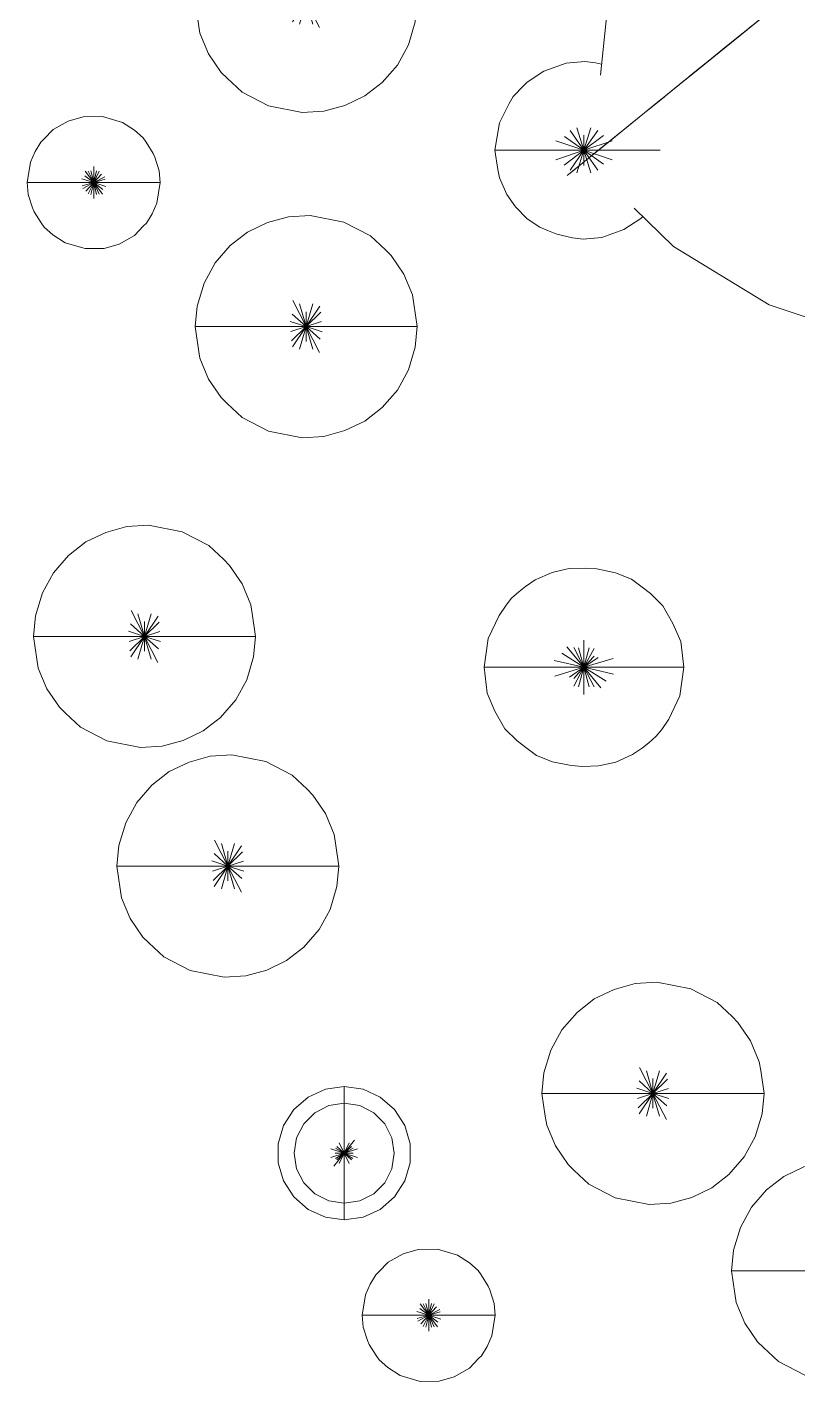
# Model space of a CAD drawing. Header units: inches. Extents: x -578 to 1873, y 397 to 1812.
# Drawn here: x 1268.2 to 1337.6, y 907.7 to 1029.5 of the extents above; entities that cross this region are included whole.
import ezdxf

# ---------------------------------------------------------------- set-up
doc = ezdxf.new("R2010")
doc.units = ezdxf.units.IN
doc.header["$MEASUREMENT"] = 0
for name, color, linetype, lineweight in [('A-WALL', 113, 'Continuous', 13), ('E-LITE-EQPM', 33, 'Continuous', 9), ('L-PLNT', 71, 'Continuous', 9), ('L-SITE', 91, 'Continuous', 9)]:
    doc.layers.add(name, color=color, linetype=linetype, lineweight=lineweight)

# ---------------------------------------------------------------- blocks, each defined once
blk = doc.blocks.new('3D Cad File Example_dwg_RPC Shrub - Prairie Dropseed 5_-0_-1394609-_3D_-V70-Level 1')
at = {"layer": 'L-PLNT'}
for p, q in [((-12.7, 32.41), (-39.33, 5.78)), ((19.94, 25.74), (30.45, 15.04)), ((0.21, 17.73), (0.21, 19.84)), ((0.21, 18.95), (0.21, 19.65)), ((0.21, 19.65), (0.21, 18.08)), ((0.21, 19.15), (0.21, 19.3)), ((0.21, 19.3), (0.21, 19.13)), ((0.21, 19.15), (0.21, 18.25)), ((0.21, 19.13), (0.21, 16.8)), ((0.21, 18.91), (0.21, 18.95)), ((0.21, 17.73), (0.21, 18.91)), ((0.21, 18.08), (0.21, 18.25)), ((0.21, 17.55), (0.21, 17.81)), ((0.21, 17.81), (0.21, 17.3)), ((0.21, 17.47), (0.21, 17.73)), ((0.21, 14.05), (0.21, 17.73)), ((0.21, 16.2), (0.21, 17.55)), ((0.21, 17.47), (0.21, 15.37)), ((0.21, 17.3), (0.21, 14.11)), ((0.21, 16.8), (0.21, 16.15)), ((0.21, 16.15), (0.21, 16.2)), ((0.21, 16.15), (0.21, 15.46)), ((0.21, 16.15), (0.21, 12.18)), ((0.21, 15.97), (0.21, 12.88)), ((0.21, 15.97), (0.21, 12.83)), ((0.21, 15.91), (0.21, 12.37)), ((0.21, 15.46), (0.21, 15.37)), ((30.45, 15.04), (39.68, 5.57)), ((0.21, 14.11), (0.21, 13.87)), ((0.21, 13.87), (0.21, 14.05)), ((0.21, 12.88), (0.21, 12.3)), ((0.21, 12.83), (0.21, 12.36)), ((0.21, 12.4), (0.21, 12.45)), ((0.21, 12.45), (0.21, 12.27)), ((0.21, 12.4), (0.21, 12.3)), ((0.21, 12.3), (0.21, 12.38)), ((0.21, 12.38), (0.21, 12.31)), ((0.21, 12.37), (0.21, 7.11)), ((0.21, 12.36), (0.21, 12.15)), ((0.21, 11.42), (0.21, 12.31)), ((0.21, 12.3), (0.21, 9.84)), ((0.21, 12.09), (0.21, 12.3)), ((0.21, 12.15), (0.21, 12.3)), ((0.21, 12.27), (0.21, 11.94)), ((0.21, 12.18), (0.21, 11.95)), ((0.21, 12.09), (0.21, 11.83)), ((0.21, 11.95), (0.21, 10.62)), ((0.21, 11.94), (0.21, 11.42)), ((0.21, 11.83), (0.21, 11.53)), ((0.21, 11.53), (0.21, 10.9)), ((0.21, 10.9), (0.21, 10.37)), ((0.21, 10.62), (0.21, 10.21)), ((0.21, 10.37), (0.21, 10.09)), ((0.21, 10.21), (0.21, 9.67)), ((0.21, 10.09), (0.21, 7.92)), ((0.21, 9.84), (0.21, 9.09)), ((0.21, 9.67), (0.21, 9.32)), ((0.21, 9.32), (0.21, 8.8)), ((0.21, 9.09), (0.21, 8.66)), ((0.21, 8.66), (0.21, 8.8)), ((0.21, 8.62), (0.21, 8.75)), ((0.21, 8.75), (0.21, 8.47)), ((0.21, 7.44), (0.21, 8.62)), ((0.21, 8.47), (0.21, 6.13)), ((0.21, 7.92), (0.21, 7.98)), ((0.21, 7.98), (0.21, 7.92)), ((0.21, 6.61), (0.21, 7.92)), ((0.21, 7.92), (0.21, 7.43)), ((0.21, 7.92), (0.21, 7.79)), ((0.21, 7.79), (0.21, 7.46)), ((0.21, 7.46), (0.21, 6.19)), ((0.21, 7.44), (0.21, 7.43)), ((0.21, 3.16), (0.21, 7.11)), ((0.21, 6.61), (0.21, 3.48)), ((0.21, 6.19), (0.21, 5.96)), ((0.21, 5.99), (0.21, 6.13)), ((0.21, 5.96), (0.21, 5.99)), ((0.21, 3.48), (0.21, 0.71)), ((0.21, 3.16), (0.21, 3.11)), ((0.21, 3.11), (0.21, 2.97)), ((0.21, 2.97), (0.21, 2.3)), ((0.21, 2.3), (0.21, -8.92)), ((-47.28, 0.65), (-47.34, 0.65)), ((-47.13, 0.65), (-47.34, 0.65)), ((-47.17, 0.65), (-47.28, 0.65)), ((-47.17, 0.65), (-46.46, 0.65)), ((-47.13, 0.65), (-46.8, 0.65)), ((-46.8, 0.65), (-44.71, 0.65)), ((-46.46, 0.65), (-45.76, 0.65)), ((-45.76, 0.65), (-43.78, 0.65)), ((-44.71, 0.65), (-42.75, 0.65)), ((-43.78, 0.65), (-43.39, 0.65)), ((-43.39, 0.65), (-43, 0.65)), ((-43, 0.65), (-42.61, 0.65)), ((-42.76, 0.65), (-42.79, 0.65)), ((-42.79, 0.65), (-36.48, 0.65)), ((-42.61, 0.65), (-42.76, 0.65)), ((-42.75, 0.65), (-42, 0.65)), ((-42, 0.65), (-41.08, 0.65)), ((-41.08, 0.65), (-39.98, 0.65)), ((-39.98, 0.65), (-16.37, 0.65)), ((-38.23, 0.65), (-36.08, 0.65)), ((-38.23, 0.65), (-33.68, 0.65)), ((-37.18, 0.65), (-37.29, 0.65)), ((-37.29, 0.65), (-37.22, 0.65)), ((-37.22, 0.65), (-36.17, 0.65)), ((-37.09, 0.65), (-37.18, 0.65)), ((-37.18, 0.65), (-36.91, 0.65)), ((-37.18, 0.65), (-33.81, 0.65)), ((-37.09, 0.65), (-36.95, 0.65)), ((-36.95, 0.65), (-36.5, 0.65)), ((-36.91, 0.65), (-36.19, 0.65)), ((-36.5, 0.65), (-36.44, 0.65)), ((-36.44, 0.65), (-36.48, 0.65)), ((-36.19, 0.65), (-32.42, 0.65)), ((-35.96, 0.65), (-36.17, 0.65)), ((-36.08, 0.65), (-35.96, 0.65)), ((-27.72, 0.65), (-35.08, 0.65)), ((-32.98, 0.65), (-35.08, 0.65)), ((-33.81, 0.65), (-32.1, 0.65)), ((-33.68, 0.65), (-33.33, 0.65)), ((-32.91, 0.65), (-33.36, 0.65)), ((-33.36, 0.65), (-33.1, 0.65)), ((-33.33, 0.65), (-33.14, 0.65)), ((-33.25, 0.65), (-33.27, 0.65)), ((-33.27, 0.65), (-32.91, 0.65)), ((-33.25, 0.65), (-33.15, 0.65)), ((-33.15, 0.65), (-32.42, 0.65)), ((-33.14, 0.65), (-32.67, 0.65)), ((-33.1, 0.65), (-32.73, 0.65)), ((-26.5, 0.65), (-32.98, 0.65)), ((-32.73, 0.65), (-30.13, 0.65)), ((-29.65, 0.65), (-32.67, 0.65)), ((-32.42, 0.65), (-31.79, 0.65)), ((-32.42, 0.65), (-32.1, 0.65)), ((-31.79, 0.65), (-29.3, 0.65)), ((-30.13, 0.65), (-29.78, 0.65)), ((-29.78, 0.65), (-29.65, 0.65)), ((-29.3, 0.65), (-24.08, 0.65)), ((-27.72, 0.65), (-27.63, 0.65)), ((-27.63, 0.65), (-27.48, 0.65)), ((-27.48, 0.65), (-27.28, 0.65)), ((-27.28, 0.65), (-27.07, 0.65)), ((-27.07, 0.65), (-26.85, 0.65)), ((-26.85, 0.65), (-26.65, 0.65)), ((-26.65, 0.65), (-26.5, 0.65)), ((-24.08, 0.65), (-26.28, 0.65)), ((-26.25, 0.65), (-26.28, 0.65)), ((-26.25, 0.65), (-26.1, 0.65)), ((-26.1, 0.65), (-25.8, 0.65)), ((-21.07, 0.65), (-25.8, 0.65)), ((-24.98, 0.65), (-25.34, 0.65)), ((-25.34, 0.65), (-25.27, 0.65)), ((-25.27, 0.65), (-25.1, 0.65)), ((-25.1, 0.65), (-24.88, 0.65)), ((-24.98, 0.65), (-21.94, 0.65)), ((-24.88, 0.65), (-24.63, 0.65)), ((-24.63, 0.65), (-24.06, 0.65)), ((-23.52, 0.65), (-24.06, 0.65)), ((-23.52, 0.65), (-19.84, 0.65)), ((-21.94, 0.65), (-20.13, 0.65)), ((-21.02, 0.65), (-21.07, 0.65)), ((-20.19, 0.65), (-21.02, 0.65)), ((-20.13, 0.65), (-20.19, 0.65)), ((-19.78, 0.65), (-19.97, 0.65)), ((-19.97, 0.65), (-19.95, 0.65)), ((-19.95, 0.65), (-19.84, 0.65)), ((-19.84, 0.65), (-19.78, 0.65)), ((-19.84, 0.65), (-16.51, 0.65)), ((-15.46, 0.65), (-16.86, 0.65)), ((-16.48, 0.65), (-16.86, 0.65)), ((-16.51, 0.65), (-16.46, 0.65)), ((-16.46, 0.65), (-16.48, 0.65)), ((-10.85, 0.65), (-16.37, 0.65)), ((-15.07, 0.65), (-15.46, 0.65)), ((-14.81, 0.65), (-15.07, 0.65)), ((-14.81, 0.65), (-14.41, 0.65)), ((-14.41, 0.65), (-14.12, 0.65)), ((-14.12, 0.65), (-12.31, 0.65)), ((-12.31, 0.65), (-11.73, 0.65)), ((-11.26, 0.65), (-11.73, 0.65)), ((-9.51, 0.65), (-11.26, 0.65)), ((-9.86, 0.65), (-11.08, 0.65)), ((-11.08, 0.65), (-10.61, 0.65)), ((-10.75, 0.65), (-10.85, 0.65)), ((-10.58, 0.65), (-10.75, 0.65)), ((-10.61, 0.65), (-8.17, 0.65)), ((-10.38, 0.65), (-10.58, 0.65)), ((-10.14, 0.65), (-10.38, 0.65)), ((-9.88, 0.65), (-10.14, 0.65)), ((-9.62, 0.65), (-9.88, 0.65)), ((-9.86, 0.65), (-9.51, 0.65)), ((-9.35, 0.65), (-9.62, 0.65)), ((1.86, 0.65), (-9.35, 0.65)), ((-8.17, 0.65), (-4.78, 0.65)), ((-4.78, 0.65), (-3.75, 0.65)), ((-3.75, 0.65), (-3.28, 0.65)), ((-3.28, 0.65), (-3.03, 0.65)), ((-3.03, 0.65), (-2.57, 0.65)), ((-2.57, 0.65), (-1.8, 0.65)), ((-1.8, 0.65), (-1.63, 0.65)), ((-1.41, 0.65), (-1.63, 0.65)), ((-1.18, 0.65), (-1.41, 0.65)), ((-0.97, 0.65), (-1.18, 0.65)), ((-0.83, 0.65), (-0.97, 0.65)), ((-0.8, 0.65), (-0.92, 0.65)), ((-0.92, 0.65), (-0.6, 0.65)), ((-0.8, 0.65), (-0.83, 0.65)), ((-0.6, 0.65), (0.27, 0.65)), ((0.21, -0.16), (0.21, 0.71)), ((3.05, 0.65), (0.27, 0.65)), ((2.54, 0.65), (1.86, 0.65)), ((2.67, 0.65), (2.54, 0.65)), ((2.72, 0.65), (2.67, 0.65)), ((2.72, 0.65), (6.67, 0.65)), ((6.17, 0.65), (3.05, 0.65)), ((5.75, 0.65), (5.53, 0.65)), ((5.53, 0.65), (5.56, 0.65)), ((5.56, 0.65), (5.69, 0.65)), ((8.04, 0.65), (5.69, 0.65)), ((7.03, 0.65), (5.75, 0.65)), ((6.17, 0.65), (7.48, 0.65)), ((11.94, 0.65), (6.67, 0.65)), ((7.49, 0.65), (6.99, 0.65)), ((7.01, 0.65), (6.99, 0.65)), ((7.01, 0.65), (8.18, 0.65)), ((7.35, 0.65), (7.03, 0.65)), ((7.48, 0.65), (7.35, 0.65)), ((7.48, 0.65), (7.54, 0.65)), ((9.66, 0.65), (7.48, 0.65)), ((7.54, 0.65), (7.49, 0.65)), ((8.32, 0.65), (8.04, 0.65)), ((8.18, 0.65), (8.32, 0.65)), ((8.65, 0.65), (8.22, 0.65)), ((8.22, 0.65), (8.36, 0.65)), ((8.88, 0.65), (8.36, 0.65)), ((9.41, 0.65), (8.65, 0.65)), ((9.23, 0.65), (8.88, 0.65)), ((9.77, 0.65), (9.23, 0.65)), ((11.86, 0.65), (9.41, 0.65)), ((9.93, 0.65), (9.66, 0.65)), ((10.18, 0.65), (9.77, 0.65)), ((10.47, 0.65), (9.93, 0.65)), ((11.51, 0.65), (10.18, 0.65)), ((11.1, 0.65), (10.47, 0.65)), ((11.5, 0.65), (10.99, 0.65)), ((10.99, 0.65), (11.88, 0.65)), ((11.4, 0.65), (11.1, 0.65)), ((11.66, 0.65), (11.4, 0.65)), ((11.83, 0.65), (11.5, 0.65)), ((11.74, 0.65), (11.51, 0.65)), ((11.66, 0.65), (11.86, 0.65)), ((11.92, 0.65), (11.72, 0.65)), ((11.72, 0.65), (11.86, 0.65)), ((15.71, 0.65), (11.74, 0.65)), ((12.01, 0.65), (11.83, 0.65)), ((11.97, 0.65), (11.86, 0.65)), ((12.44, 0.65), (11.86, 0.65)), ((11.86, 0.65), (11.95, 0.65)), ((11.95, 0.65), (11.88, 0.65)), ((12.4, 0.65), (11.92, 0.65)), ((26.12, 0.65), (11.94, 0.65)), ((11.97, 0.65), (12.01, 0.65)), ((15.54, 0.65), (12.4, 0.65)), ((15.54, 0.65), (12.44, 0.65)), ((13.68, 0.65), (13.44, 0.65)), ((13.44, 0.65), (13.61, 0.65)), ((13.61, 0.65), (17.29, 0.65)), ((16.87, 0.65), (13.68, 0.65)), ((17.04, 0.65), (14.93, 0.65)), ((15.02, 0.65), (14.93, 0.65)), ((15.71, 0.65), (15.02, 0.65)), ((16.37, 0.65), (15.71, 0.65)), ((15.71, 0.65), (15.77, 0.65)), ((15.77, 0.65), (17.12, 0.65)), ((18.7, 0.65), (16.37, 0.65)), ((17.38, 0.65), (16.87, 0.65)), ((17.04, 0.65), (17.29, 0.65)), ((17.12, 0.65), (17.38, 0.65)), ((17.29, 0.65), (18.47, 0.65)), ((17.29, 0.65), (20.19, 0.65)), ((19.22, 0.65), (17.64, 0.65)), ((17.64, 0.65), (17.82, 0.65)), ((18.72, 0.65), (17.82, 0.65)), ((18.47, 0.65), (18.52, 0.65)), ((18.52, 0.65), (19.22, 0.65)), ((18.87, 0.65), (18.7, 0.65)), ((18.72, 0.65), (18.87, 0.65)), ((20.23, 0.65), (18.74, 0.65)), ((18.74, 0.65), (18.89, 0.65)), ((19.27, 0.65), (18.89, 0.65)), ((19.79, 0.65), (19.27, 0.65)), ((19.39, 0.65), (20.01, 0.65)), ((19.39, 0.65), (25.52, 0.65)), ((20.38, 0.65), (19.79, 0.65)), ((20.01, 0.65), (20.69, 0.65)), ((20.19, 0.65), (21.37, 0.65)), ((25.31, 0.65), (20.23, 0.65)), ((20.94, 0.65), (20.38, 0.65)), ((20.69, 0.65), (21.43, 0.65)), ((21.39, 0.65), (20.94, 0.65)), ((21.37, 0.65), (21.54, 0.65)), ((21.64, 0.65), (21.39, 0.65)), ((21.43, 0.65), (22.21, 0.65)), ((21.54, 0.65), (21.66, 0.65)), ((21.72, 0.65), (21.64, 0.65)), ((21.66, 0.65), (21.73, 0.65)), ((21.75, 0.65), (21.72, 0.65)), ((21.73, 0.65), (21.75, 0.65)), ((22.21, 0.65), (23.05, 0.65)), ((24.7, 0.65), (22.72, 0.65)), ((22.72, 0.65), (23.3, 0.65)), ((24.82, 0.65), (23.05, 0.65)), ((24.88, 0.65), (23.3, 0.65)), ((35.69, 0.65), (24.7, 0.65)), ((25.52, 0.65), (24.82, 0.65)), ((35.69, 0.65), (24.88, 0.65)), ((29.38, 0.65), (25.31, 0.65)), ((35.69, 0.65), (26.12, 0.65)), ((27.37, 0.65), (27.28, 0.65)), ((27.28, 0.65), (35.69, 0.65)), ((29.07, 0.65), (27.37, 0.65)), ((29.66, 0.65), (29.07, 0.65)), ((29.52, 0.65), (29.38, 0.65)), ((29.38, 0.65), (30.25, 0.65)), ((29.38, 0.65), (29.41, 0.65)), ((31.3, 0.65), (29.41, 0.65)), ((31.84, 0.65), (29.52, 0.65)), ((30.25, 0.65), (29.66, 0.65)), ((32.18, 0.65), (31.3, 0.65)), ((31.84, 0.65), (32, 0.65)), ((32, 0.65), (32.45, 0.65)), ((32.43, 0.65), (32.18, 0.65)), ((32.45, 0.65), (32.43, 0.65)), ((0.21, -0.49), (0.21, -0.16)), ((0.21, -0.37), (0.21, -0.49)), ((0.21, -0.37), (0.21, -0.4)), ((0.21, -0.4), (0.21, -0.54)), ((0.21, -0.54), (0.21, -0.74)), ((0.21, -0.74), (0.21, -0.98)), ((0.21, -0.98), (0.21, -1.2)), ((0.21, -1.37), (0.21, -1.2)), ((0.21, -2.13), (0.21, -1.37)), ((0.21, -2.59), (0.21, -2.13)), ((0.21, -2.84), (0.21, -2.59)), ((0.21, -3.31), (0.21, -2.84)), ((0.21, -4.34), (0.21, -3.31)), ((0.21, -7.73), (0.21, -4.34)), ((-44.49, -5.44), (-43.92, -10.34)), ((0.21, -10.18), (0.21, -7.73)), ((0.21, -8.92), (0.21, -9.18)), ((0.21, -9.42), (0.21, -9.07)), ((0.21, -9.07), (0.21, -10.82)), ((0.21, -9.18), (0.21, -9.45)), ((0.21, -9.42), (0.21, -10.65)), ((0.21, -9.45), (0.21, -9.71)), ((0.21, -9.71), (0.21, -9.94)), ((-43.92, -10.34), (-40.52, -19.83)), ((0.21, -9.94), (0.21, -10.15)), ((0.21, -10.15), (0.21, -10.31)), ((0.21, -10.65), (0.21, -10.18)), ((0.21, -10.31), (0.21, -10.42)), ((0.21, -10.42), (0.21, -15.93)), ((0.21, -10.82), (0.21, -11.29)), ((0.21, -11.87), (0.21, -11.29)), ((0.21, -13.68), (0.21, -11.87)), ((0.21, -13.98), (0.21, -13.68)), ((0.21, -14.37), (0.21, -13.98)), ((0.21, -14.37), (0.21, -14.63)), ((0.21, -14.63), (0.21, -15.03)), ((0.21, -15.03), (0.21, -16.43)), ((0.21, -39.55), (0.21, -15.93)), ((0.21, -16.08), (0.21, -16.02)), ((0.21, -16.02), (0.21, -16.04)), ((0.21, -16.04), (0.21, -16.43)), ((0.21, -19.41), (0.21, -16.08)), ((0.21, -19.41), (0.21, -19.34)), ((0.21, -19.34), (0.21, -19.53)), ((0.21, -23.08), (0.21, -19.41)), ((0.21, -19.52), (0.21, -19.41)), ((-40.52, -19.83), (-36.68, -25.87)), ((0.21, -19.53), (0.21, -19.52)), ((0.21, -21.51), (0.21, -19.7)), ((0.21, -19.7), (0.21, -19.76)), ((0.21, -19.76), (0.21, -20.58)), ((0.21, -20.58), (0.21, -20.63)), ((0.21, -20.63), (0.21, -25.36)), ((0.21, -24.55), (0.21, -21.51)), ((0.21, -23.08), (0.21, -23.63)), ((0.21, -24.19), (0.21, -23.63)), ((0.21, -28.86), (0.21, -23.64)), ((0.21, -23.64), (0.21, -25.84)), ((0.21, -24.45), (0.21, -24.19)), ((0.21, -24.67), (0.21, -24.45)), ((0.21, -24.55), (0.21, -24.91)), ((0.21, -24.84), (0.21, -24.67)), ((0.21, -24.91), (0.21, -24.84)), ((0.21, -25.67), (0.21, -25.36)), ((-36.45, -26.24), (-35.2, -28.21)), ((0.21, -25.82), (0.21, -25.67)), ((0.21, -25.82), (0.21, -25.84)), ((0.21, -26.22), (0.21, -26.06)), ((0.21, -26.06), (0.21, -32.54)), ((0.21, -26.41), (0.21, -26.22)), ((0.21, -26.63), (0.21, -26.41)), ((0.21, -26.85), (0.21, -26.63)), ((0.21, -27.05), (0.21, -26.85)), ((0.21, -27.2), (0.21, -27.05)), ((0.21, -27.29), (0.21, -27.2)), ((0.21, -27.29), (0.21, -34.64)), ((-35.2, -28.21), (-28.21, -35.2)), ((0.21, -31.35), (0.21, -28.86)), ((0.21, -29.35), (0.21, -29.21)), ((0.21, -29.21), (0.21, -32.23)), ((0.21, -29.7), (0.21, -29.35)), ((0.21, -32.3), (0.21, -29.7)), ((0.21, -31.98), (0.21, -31.35)), ((0.21, -31.98), (0.21, -31.67)), ((0.21, -33.37), (0.21, -31.67)), ((0.21, -32.72), (0.21, -31.98)), ((0.21, -35.76), (0.21, -31.98)), ((0.21, -32.71), (0.21, -32.23)), ((0.21, -32.67), (0.21, -32.3)), ((0.21, -32.83), (0.21, -32.48)), ((0.21, -32.48), (0.21, -32.93)), ((0.21, -32.54), (0.21, -34.64)), ((0.21, -32.93), (0.21, -32.67)), ((0.21, -32.89), (0.21, -32.71)), ((0.21, -32.81), (0.21, -32.72)), ((0.21, -32.81), (0.21, -32.83)), ((0.21, -33.24), (0.21, -32.89)), ((0.21, -37.8), (0.21, -33.24)), ((0.21, -36.75), (0.21, -33.37)), ((-28.21, -35.2), (-19.83, -40.52)), ((0.21, -35.64), (0.21, -35.52)), ((0.21, -35.52), (0.21, -35.73)), ((0.21, -37.8), (0.21, -35.64)), ((0.21, -36.79), (0.21, -35.73)), ((0.21, -36.47), (0.21, -35.76)), ((0.21, -36.06), (0.21, -36.01)), ((0.21, -36.01), (0.21, -36.05)), ((0.21, -42.35), (0.21, -36.05)), ((0.21, -36.52), (0.21, -36.06)), ((0.21, -36.75), (0.21, -36.47)), ((0.21, -36.66), (0.21, -36.52)), ((0.21, -36.66), (0.21, -36.75)), ((0.21, -36.75), (0.21, -36.85)), ((0.21, -36.85), (0.21, -36.79)), ((0.21, -40.65), (0.21, -39.55)), ((-19.83, -40.52), (-10.34, -43.92)), ((0.21, -41.56), (0.21, -40.65)), ((0.21, -42.31), (0.21, -41.56)), ((0.21, -42.57), (0.21, -42.18)), ((0.21, -42.18), (0.21, -42.32)), ((0.21, -43.16), (0.21, -42.31)), ((0.21, -42.32), (0.21, -42.35)), ((0.21, -42.95), (0.21, -42.57)), ((0.21, -43.16), (0.21, -42.95)), ((-10.34, -43.92), (-1.25, -44.97))]:
    blk.add_line(p, q, dxfattribs=at)
blk = doc.blocks.new('3D Cad File Example_dwg_Bollard Light - Incandescent - 120V-V17-_3D_-3532-Level 1')
at = {"layer": 'E-LITE-EQPM'}
for p, q in [((-6.19, 1.26), (-7.74, 0.55)), ((-6.19, 1.26), (-4.5, 1.5)), ((-4.5, 1.5), (-2.81, 1.26)), ((-4.5, 0), (-4.5, 1.5)), ((-1.26, 0.55), (-2.81, 1.26)), ((-7.74, 0.55), (-9.03, -0.57)), ((-4.5, 0), (-5.89, -0.22)), ((-4.5, 0), (-5.89, -0.22)), ((-4.5, 0), (-3.11, -0.22)), ((-4.5, 0), (-4.5, -0.22)), ((-4.5, 0), (-3.11, -0.22)), ((0.03, -0.57), (-1.26, 0.55)), ((-9.03, -0.57), (-9.96, -2.01)), ((-8.14, -1.85), (-7.15, -0.86)), ((-8.14, -1.85), (-7.15, -0.86)), ((-5.89, -0.22), (-7.15, -0.86)), ((-5.89, -0.22), (-7.15, -0.86)), ((-4.5, -0.86), (-4.5, -0.22)), ((-4.5, -0.86), (-4.5, -1.85)), ((-1.85, -0.86), (-3.11, -0.22)), ((-1.85, -0.86), (-3.11, -0.22)), ((-0.86, -1.85), (-1.85, -0.86)), ((-0.86, -1.85), (-1.85, -0.86)), ((0.96, -2.01), (0.03, -0.57)), ((-10.44, -3.65), (-9.96, -2.01)), ((-8.14, -1.85), (-8.78, -3.11)), ((-8.14, -1.85), (-8.78, -3.11)), ((-4.5, -3.11), (-4.5, -1.85)), ((-0.22, -3.11), (-0.86, -1.85)), ((-0.22, -3.11), (-0.86, -1.85)), ((1.44, -3.65), (0.96, -2.01)), ((-10.44, -5.35), (-10.44, -3.65)), ((-8.78, -3.11), (-9, -4.5)), ((-8.78, -3.11), (-9, -4.5)), ((-4.5, -4.5), (-4.94, -3.58)), ((-4.5, -4.5), (-4.5, -3.11)), ((-4.5, -4.5), (-3.58, -3.33)), ((-4.5, -4.5), (-4.06, -3.58)), ((0, -4.5), (-0.22, -3.11)), ((0, -4.5), (-0.22, -3.11)), ((1.44, -5.35), (1.44, -3.65)), ((-9, -4.5), (-8.78, -5.89)), ((-9, -4.5), (-8.78, -5.89)), ((-4.5, -4.5), (-5.7, -4.12)), ((-4.5, -4.5), (-5.7, -4.88)), ((-4.5, -4.5), (-5.42, -5.67)), ((-4.5, -4.5), (-5.31, -4.5)), ((-4.5, -4.5), (-5.29, -4.96)), ((-4.5, -4.5), (-5.28, -4.04)), ((-4.5, -4.5), (-5.15, -3.9)), ((-4.5, -4.5), (-5.15, -5.1)), ((-4.5, -4.5), (-4.94, -5.42)), ((-4.5, -4.5), (-3.85, -3.9)), ((-4.5, -4.5), (-3.71, -4.04)), ((-4.5, -4.5), (-3.3, -4.12)), ((-4.5, -4.5), (-4.5, -5.89)), ((-4.5, -4.5), (-3.69, -4.5)), ((-4.5, -4.5), (-3.72, -4.96)), ((-4.5, -4.5), (-3.3, -4.88)), ((-4.5, -4.5), (-4.06, -5.42)), ((-4.5, -4.5), (-3.85, -5.1)), ((-0.22, -5.89), (0, -4.5)), ((-0.22, -5.89), (0, -4.5)), ((-9.96, -6.99), (-10.44, -5.35)), ((-8.14, -7.15), (-8.78, -5.89)), ((-8.14, -7.15), (-8.78, -5.89)), ((-4.5, -7.15), (-4.5, -5.89)), ((-0.86, -7.15), (-0.22, -5.89)), ((-0.86, -7.15), (-0.22, -5.89)), ((0.96, -6.99), (1.44, -5.35)), ((-9.03, -8.43), (-9.96, -6.99)), ((-8.14, -7.15), (-7.15, -8.14)), ((-8.14, -7.15), (-7.15, -8.14)), ((-4.5, -8.14), (-4.5, -7.15)), ((-0.86, -7.15), (-1.85, -8.14)), ((-0.86, -7.15), (-1.85, -8.14)), ((0.03, -8.43), (0.96, -6.99)), ((-7.74, -9.55), (-9.03, -8.43)), ((-7.15, -8.14), (-5.89, -8.78)), ((-7.15, -8.14), (-5.89, -8.78)), ((-4.5, -8.78), (-4.5, -8.14)), ((-3.11, -8.78), (-1.85, -8.14)), ((-3.11, -8.78), (-1.85, -8.14)), ((0.03, -8.43), (-1.26, -9.55)), ((-6.19, -10.26), (-7.74, -9.55)), ((-4.5, -9), (-5.89, -8.78)), ((-4.5, -9), (-5.89, -8.78)), ((-4.5, -9), (-3.11, -8.78)), ((-4.5, -8.78), (-4.5, -9)), ((-4.5, -9), (-3.11, -8.78)), ((-4.5, -9), (-4.5, -10.5)), ((-2.81, -10.26), (-1.26, -9.55)), ((-4.5, -10.5), (-6.19, -10.26)), ((-4.5, -10.5), (-2.81, -10.26))]:
    blk.add_line(p, q, dxfattribs=at)
blk = doc.blocks.new('3D Cad File Example_dwg_Sculpture - 20 D x 22 H-V19-_3D_-3572-Level 1')
at = {"layer": 'L-SITE'}
for p, q in [((-3.49, 9.35), (-1.6, 9.87)), ((-1.6, 9.87), (0.35, 9.99)), ((0.35, 9.99), (3.4, 9.39)), ((-3.49, 9.35), (-5.28, 8.49)), ((5.77, 8.16), (3.4, 9.39)), ((-6.83, 7.28), (-5.28, 8.49)), ((5.77, 8.16), (7.12, 6.9)), ((-6.83, 7.28), (-8.2, 5.72)), ((7.64, 6.38), (7.12, 6.9)), ((8.78, 4.71), (7.64, 6.38)), ((-9.19, 3.9), (-8.2, 5.72)), ((-9.81, 1.84), (-9.19, 3.9)), ((8.78, 4.71), (9.56, 2.85)), ((9.69, 2.05), (9.56, 2.85)), ((-9.99, 0), (-9.81, 1.84)), ((0, 0), (-1.21, 2.34)), ((0, 0), (-0.59, 2.04)), ((0, 0), (0.59, 2.04)), ((0, 0), (1.23, 1.83)), ((0, 0), (0, 1.34)), ((0, 0), (1.32, 1.29)), ((9.69, 2.05), (9.99, 0)), ((-9.99, 0), (-9.69, -2.05)), ((-9.99, 0), (-9.86, 0)), ((-9.86, 0), (-9.33, 0)), ((-8.43, 0), (-9.33, 0)), ((-7.19, 0), (-8.43, 0)), ((-7.19, 0), (-5.66, 0)), ((-5.66, 0), (-3.91, 0)), ((-3.91, 0), (-1.99, 0)), ((0, 0), (-1.99, 0)), ((0, 0), (-1.44, 0.46)), ((0, 0), (-1.39, -0.45)), ((0, 0), (-1.32, -1.29)), ((0, 0), (-1.25, 1.12)), ((0, 0), (-1.23, -1.83)), ((0, 0), (-0.59, -2.04)), ((0, 0), (1.39, 0.45)), ((0, 0), (1.99, 0)), ((0, 0), (0.59, -2.04)), ((0, 0), (1.21, -2.34)), ((0, 0), (0, -1.34)), ((0, 0), (1.25, -1.12)), ((0, 0), (1.44, -0.46)), ((3.91, 0), (1.99, 0)), ((3.91, 0), (5.66, 0)), ((7.19, 0), (5.66, 0)), ((7.19, 0), (8.43, 0)), ((9.33, 0), (8.43, 0)), ((9.33, 0), (9.86, 0)), ((9.99, 0), (9.81, -1.84)), ((9.99, 0), (9.86, 0)), ((-9.69, -2.05), (-9.56, -2.85)), ((9.81, -1.84), (9.19, -3.9)), ((-8.78, -4.71), (-9.56, -2.85)), ((-8.78, -4.71), (-7.64, -6.38)), ((9.19, -3.9), (8.2, -5.72)), ((6.83, -7.28), (8.2, -5.72)), ((-7.64, -6.38), (-7.12, -6.9)), ((-5.77, -8.16), (-7.12, -6.9)), ((6.83, -7.28), (5.28, -8.49)), ((-5.77, -8.16), (-3.4, -9.39)), ((3.49, -9.35), (5.28, -8.49)), ((-0.35, -9.99), (-3.4, -9.39)), ((3.49, -9.35), (1.6, -9.87)), ((1.6, -9.87), (-0.35, -9.99))]:
    blk.add_line(p, q, dxfattribs=at)
blk = doc.blocks.new('3D Cad File Example_dwg_Sculpture - 12 D x 10 H-V20-_3D_-V109-Level 1')
at = {"layer": 'L-SITE'}
for p, q in [((-2.29, 5.53), (-3.66, 4.76)), ((-2.29, 5.53), (-0.94, 5.92)), ((-0.94, 5.92), (0.78, 5.94)), ((2.58, 5.41), (0.78, 5.94)), ((3.68, 4.71), (2.58, 5.41)), ((-4.49, 3.9), (-4.75, 3.64)), ((-4.49, 3.9), (-3.66, 4.76)), ((3.68, 4.71), (4.45, 4.02)), ((4.45, 4.02), (4.73, 3.63)), ((-5.27, 2.8), (-5.69, 1.84)), ((-4.75, 3.64), (-5.27, 2.8)), ((5.36, 2.62), (4.73, 3.63)), ((5.5, 2.28), (5.36, 2.62)), ((-5.99, 0), (-5.69, 1.84)), ((0, 1.44), (0, 0)), ((5.89, 1.06), (5.5, 2.28)), ((-5.99, 0), (-5.89, -1.06)), ((-5.72, 0), (-5.99, 0)), ((-5.72, 0), (-5.08, 0)), ((-5.08, 0), (-4.12, 0)), ((-4.12, 0), (-2.9, 0)), ((-1.5, 0), (-2.9, 0)), ((0, 0), (-1.5, 0)), ((0, 0), (-1.08, 0.35)), ((0, 0), (-1.04, -0.3)), ((0, 0), (-0.99, -0.53)), ((0, 0), (-0.81, 0.61)), ((-0.78, 1.04), (0, 0)), ((0, 0), (-0.7, -0.77)), ((0, 0), (-0.49, 1.03)), ((0, 0), (-0.49, -1.02)), ((0, 0), (-0.26, 1.07)), ((0, 0), (-0.26, -1.07)), ((0.26, 1.07), (0, 0)), ((0, 0), (0.49, 1.02)), ((0, 0), (0.7, 0.77)), ((0, 0), (0.99, 0.53)), ((0, 0), (1.04, 0.3)), ((0, 0), (1.5, 0)), ((0, 0), (0.78, -1.04)), ((0, 0), (0, -1.44)), ((0, 0), (0.26, -1.07)), ((0, 0), (0.81, -0.61)), ((0, 0), (1.08, -0.35)), ((0, 0), (0.49, -1.03)), ((1.5, 0), (2.9, 0)), ((2.9, 0), (4.12, 0)), ((5.08, 0), (4.12, 0)), ((5.08, 0), (5.72, 0)), ((5.99, 0), (5.69, -1.84)), ((5.99, 0), (5.72, 0)), ((5.89, 1.06), (5.99, 0)), ((-5.89, -1.06), (-5.5, -2.28)), ((-5.5, -2.28), (-5.36, -2.62)), ((5.27, -2.8), (5.69, -1.84)), ((-5.36, -2.62), (-4.73, -3.63)), ((-4.45, -4.02), (-4.73, -3.63)), ((4.49, -3.9), (4.75, -3.64)), ((4.75, -3.64), (5.27, -2.8)), ((-3.68, -4.71), (-4.45, -4.02)), ((-2.58, -5.41), (-3.68, -4.71)), ((2.29, -5.53), (3.66, -4.76)), ((4.49, -3.9), (3.66, -4.76)), ((-2.58, -5.41), (-0.78, -5.94)), ((0.94, -5.92), (-0.78, -5.94)), ((2.29, -5.53), (0.94, -5.92))]:
    blk.add_line(p, q, dxfattribs=at)
blk = doc.blocks.new('3D Cad File Example_dwg_Sculpture - 18 D x 16 H-V18-_3D_-3571-Level 1')
at = {"layer": 'L-SITE'}
for p, q in [((-4.38, 7.85), (-2.87, 8.53)), ((-1.6, 8.81), (-2.87, 8.53)), ((-1.32, 8.87), (-1.6, 8.81)), ((0.1, 8.91), (-1.32, 8.87)), ((0.1, 8.91), (1.16, 8.84)), ((2.83, 8.5), (1.16, 8.84)), ((-4.38, 7.85), (-5.27, 7.25)), ((2.83, 8.5), (4.28, 7.92)), ((5.23, 7.21), (4.28, 7.92)), ((-6.5, 6.2), (-7, 5.59)), ((-6.5, 6.2), (-5.85, 6.79)), ((-5.85, 6.79), (-5.27, 7.25)), ((5.23, 7.21), (6, 6.62)), ((7.1, 5.53), (6, 6.62)), ((-7.63, 4.67), (-7, 5.59)), ((8.01, 3.95), (7.1, 5.53)), ((-8.62, 2.58), (-7.63, 4.67)), ((8.01, 3.95), (8.7, 2.32)), ((-8.97, 0), (-8.62, 2.58)), ((0, 0), (0, 2.45)), ((0, 0), (-2, 1.26)), ((0, 0), (-1.53, 1.84)), ((0, 0), (-0.92, 1.77)), ((-0.48, 1.75), (0, 0)), ((0, 0), (0.48, 1.75)), ((0, 0), (0.91, 1.69)), ((8.7, 2.32), (8.97, 0)), ((-8.97, 0), (-8.7, -2.32)), ((-8.93, 0), (-8.97, 0)), ((-8.93, 0), (-8.51, 0)), ((-7.73, 0), (-8.51, 0)), ((-7.73, 0), (-6.62, 0)), ((-6.62, 0), (-5.23, 0)), ((-3.61, 0), (-5.23, 0)), ((-3.61, 0), (-1.85, 0)), ((-2.67, 0.62), (0, 0)), ((0, 0), (-2.63, -0.79)), ((-1.85, 0), (0, 0)), ((0, 0), (-1.29, -0.89)), ((0, 0), (-0.91, -1)), ((0, 0), (-0.91, -1.69)), ((0, 0), (-0.48, -1.75)), ((0, 0), (0.91, 1)), ((0, 0), (1.29, 0.89)), ((2.63, 0.79), (0, 0)), ((0, 0), (1.85, 0)), ((0, 0), (2.67, -0.62)), ((0, 0), (0.48, -1.75)), ((0, 0), (2, -1.26)), ((0, 0), (1.53, -1.84)), ((0, 0), (0, -2.45)), ((0, 0), (0.92, -1.77)), ((1.85, 0), (3.61, 0)), ((3.61, 0), (5.23, 0)), ((5.23, 0), (6.62, 0)), ((6.62, 0), (7.73, 0)), ((7.73, 0), (8.51, 0)), ((8.93, 0), (8.51, 0)), ((8.97, 0), (8.62, -2.58)), ((8.93, 0), (8.97, 0)), ((-8.01, -3.95), (-8.7, -2.32)), ((8.62, -2.58), (7.63, -4.67)), ((-8.01, -3.95), (-7.1, -5.53)), ((7.63, -4.67), (7, -5.59)), ((-7.1, -5.53), (-6, -6.62)), ((6.5, -6.2), (7, -5.59)), ((-5.23, -7.21), (-6, -6.62)), ((-5.23, -7.21), (-4.28, -7.92)), ((4.38, -7.85), (5.27, -7.25)), ((5.85, -6.79), (5.27, -7.25)), ((6.5, -6.2), (5.85, -6.79)), ((-2.83, -8.5), (-4.28, -7.92)), ((-2.83, -8.5), (-1.16, -8.84)), ((4.38, -7.85), (2.87, -8.53)), ((-0.1, -8.91), (-1.16, -8.84)), ((-0.1, -8.91), (1.32, -8.87)), ((1.32, -8.87), (1.6, -8.81)), ((1.6, -8.81), (2.87, -8.53))]:
    blk.add_line(p, q, dxfattribs=at)
blk = doc.blocks.new('3D Cad File Example_dwg_Sculpture - 16 D x 16 H-V21-_3D_-V110-Level 1')
at = {"layer": 'L-SITE'}
for p, q in [((-3.6, 7.12), (-1.61, 7.84)), ((0.08, 7.98), (-1.61, 7.84)), ((0.08, 7.98), (1.04, 7.88)), ((1.57, 7.75), (1.04, 7.88)), ((-5.11, 6.13), (-5.42, 5.82)), ((-5.11, 6.13), (-3.6, 7.12)), ((-6.37, 4.83), (-5.42, 5.82)), ((-7.58, 2.46), (-6.73, 4.2)), ((-6.37, 4.83), (-6.73, 4.2)), ((-7.58, 2.46), (-8, 0)), ((0, 0), (-1.75, 1.23)), ((-1.24, 1.77), (0, 0)), ((0, 0), (-0.63, 2.03)), ((0, 0), (0.63, 2.03)), ((0, 0), (1.24, 1.77)), ((0, 0), (0, 1.37)), ((0, 0), (1.77, 1.32)), ((-8, 0), (-7.74, -1.72)), ((-8, 0), (-7.83, 0)), ((-7.26, 0), (-7.83, 0)), ((-7.26, 0), (-6.31, 0)), ((-6.31, 0), (-5.04, 0)), ((-5.04, 0), (-3.51, 0)), ((-1.8, 0), (-3.51, 0)), ((0, 0), (-2.54, 0.85)), ((0, 0), (-2.54, -0.85)), ((0, 0), (-1.8, 0)), ((0, 0), (-1.77, -1.32)), ((0, 0), (-1.24, -1.77)), ((0, 0), (-0.63, -2.03)), ((0, 0), (2.54, 0.85)), ((0, 0), (1.8, 0)), ((0, 0), (1.24, -1.77)), ((0, 0), (0.63, -2.03)), ((0, 0), (2.54, -0.85)), ((0, 0), (1.75, -1.23)), ((0, 0), (0, -1.37)), ((1.8, 0), (3.51, 0)), ((5.04, 0), (3.51, 0)), ((5.04, 0), (6.31, 0)), ((6.31, 0), (6.87, 0)), ((-7.74, -1.72), (-7.58, -2.46)), ((-7.58, -2.46), (-6.93, -3.96)), ((-6.93, -3.96), (-6.17, -5.09)), ((-5.12, -6.15), (-6.17, -5.09)), ((5.11, -6.13), (5.29, -5.94)), ((-5.12, -6.15), (-3.96, -6.9)), ((-3.2, -7.23), (-3.96, -6.9)), ((-3.2, -7.23), (-2.45, -7.54)), ((3.6, -7.12), (1.61, -7.84)), ((5.11, -6.13), (3.6, -7.12)), ((-2.45, -7.54), (-1.04, -7.88)), ((-0.08, -7.98), (-1.04, -7.88)), ((-0.08, -7.98), (1.61, -7.84))]:
    blk.add_line(p, q, dxfattribs=at)
blk = doc.blocks.new('3D Cad File Example_dwg-2744-Level 1')
at = {"rotation": 38.99999999999959}
blk.add_blockref('3D Cad File Example_dwg_RPC Shrub - Prairie Dropseed 5_-0_-1394609-_3D_-V70-Level 1', (456.3, -124.31), dxfattribs=at)
for name, p in [('3D Cad File Example_dwg_Sculpture - 20 D x 22 H-V19-_3D_-3572-Level 1', (395.64, -137.94)), ('3D Cad File Example_dwg_Sculpture - 16 D x 16 H-V21-_3D_-V110-Level 1', (420.62, -151.33)), ('3D Cad File Example_dwg_Sculpture - 12 D x 10 H-V20-_3D_-V109-Level 1', (376.53, -154.23)), ('3D Cad File Example_dwg_Sculpture - 20 D x 22 H-V19-_3D_-3572-Level 1', (395.64, -167.18)), ('3D Cad File Example_dwg_Sculpture - 20 D x 22 H-V19-_3D_-3572-Level 1', (381.1, -195.03)), ('3D Cad File Example_dwg_Sculpture - 18 D x 16 H-V18-_3D_-3571-Level 1', (420.62, -197.81)), ('3D Cad File Example_dwg_Sculpture - 20 D x 22 H-V19-_3D_-3572-Level 1', (388.6, -215.68)), ('3D Cad File Example_dwg_Sculpture - 20 D x 22 H-V19-_3D_-3572-Level 1', (426.83, -236.12)), ('3D Cad File Example_dwg_Bollard Light - Incandescent - 120V-V17-_3D_-3532-Level 1', (403.56, -237)), ('3D Cad File Example_dwg_Sculpture - 20 D x 22 H-V19-_3D_-3572-Level 1', (443.88, -252.07)), ('3D Cad File Example_dwg_Sculpture - 12 D x 10 H-V20-_3D_-V109-Level 1', (406.66, -256.07))]:
    blk.add_blockref(name, p)

msp = doc.modelspace()

# ---------------------------------------------------------------- block references
at = {"layer": 'A-WALL', "color": 30, "lineweight": 9}
msp.add_blockref('3D Cad File Example_dwg-2744-Level 1', (897.69, 1169.79), dxfattribs=at)

doc.saveas('drawing.dxf')
